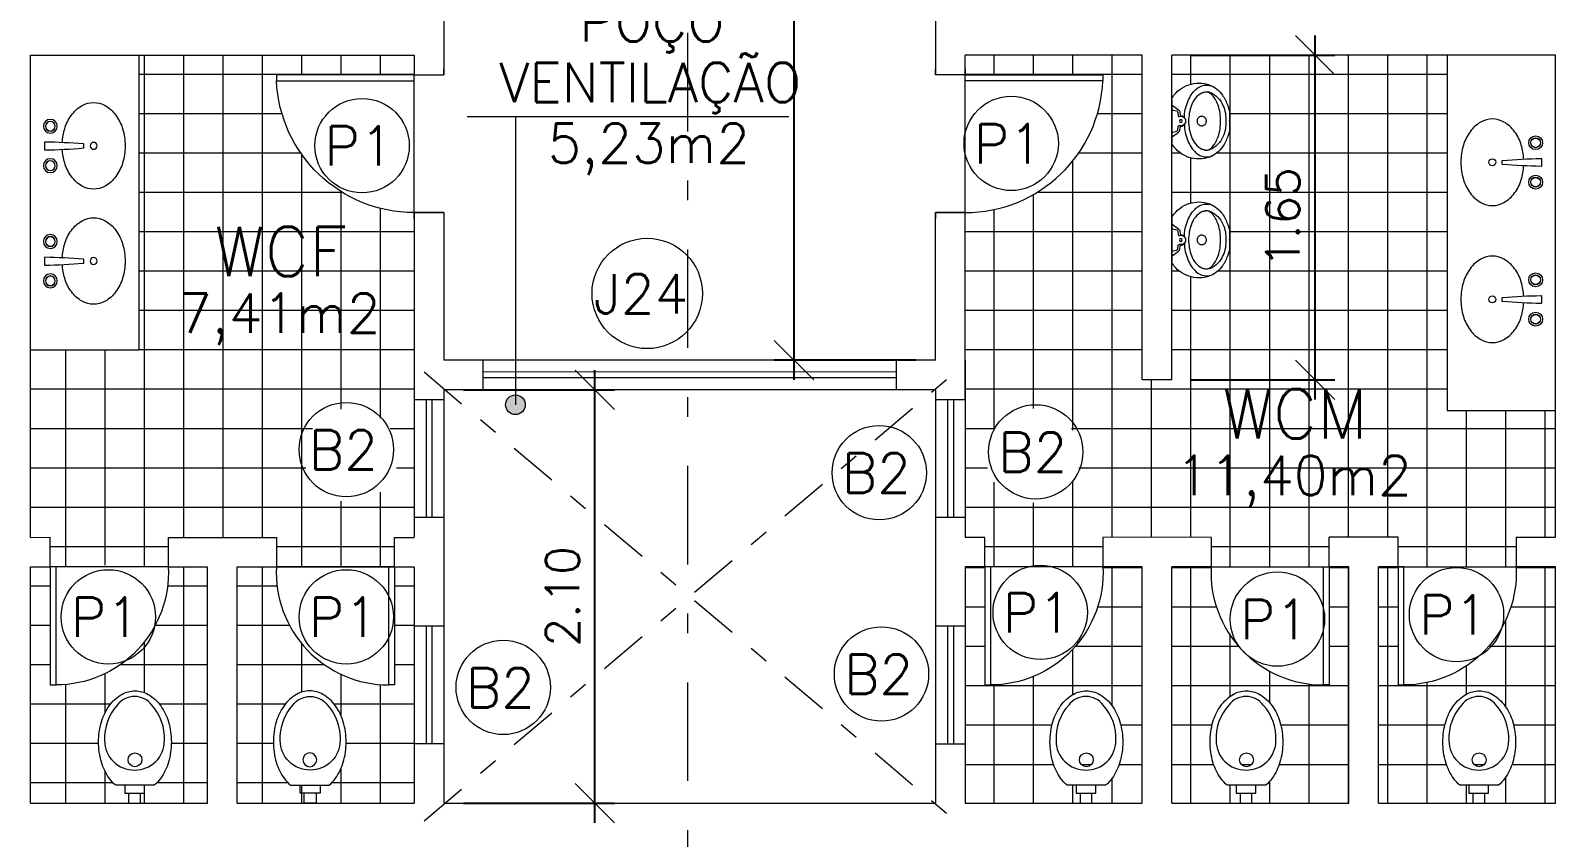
# Model space of a CAD drawing. Header units: millimetres. Extents: x 521 to 1055, y 261 to 520.
# Drawn here: x 604.96 to 612.71, y 287.04 to 291.14 of the extents above; entities that cross this region are included whole.
import ezdxf
from ezdxf.enums import TextEntityAlignment as Align

# ---------------------------------------------------------------- set-up
doc = ezdxf.new("R2010")
doc.units = ezdxf.units.MM
for name, pattern in [('CONTINU', [0]), ('DASHDOT', [1, 0.5, -0.25, 0, -0.25]), ('DASHDOTX2', [2, 1, -0.5, 0, -0.5])]:
    doc.linetypes.add(name, pattern=pattern)
doc.layers.add('0.1', color=8, linetype='Continuous', lineweight=13)
doc.styles.add('ROMANS', font='romans')
doc.styles.get("Standard").update_dxf_attribs({"font": 'romans.shx'})
doc.dimstyles.new('Fares Eng - 50', dxfattribs={"dimscale": 2, "dimtxt": 0.085, "dimasz": 0.1, "dimexe": 0.05, "dimexo": 0.05, "dimgap": 0.04, "dimtad": 1, "dimzin": 4, "dimdsep": 46, "dimtxsty": 'ROMANS', "dimblk1": 'OBLIQUE', "dimblk2": 'OBLIQUE', "dimsah": 1, "dimcen": 0.05, "dimdle": 0.05, "dimclrd": 8, "dimclre": 8, "dimclrt": 8, "dimaunit": 1, "dimadec": 0, "dimazin": 0, "dimtfac": 1, "dimtix": 1, "dimtmove": 2, "dimatfit": 0, "dimldrblk": 'OPEN90', "dimfxl": 1, "dimtolj": 1, "dimtzin": 0, "dimarcsym": 0})
pattern_1 = [(0, (-267.8595714196266, -87.28200950754331), (0, 0.2), []), (90, (-267.8595714196266, -87.28200950754331), (-0.2, 1.224606353822377e-17), [])]
pattern_2 = [(0, (-65.9412285874896, 711.2109671713519), (0, -0.2), []), (270, (-65.9412285874896, 711.2109671713519), (-0.2, -1.224606353822377e-17), [])]

# ---------------------------------------------------------------- blocks, each defined once
blk = doc.blocks.new('Cuba')
blk.add_lwpolyline([(0.0007964035890972809, 0.05000000000001137), (-0.007366352336667308, 0.0499999999999925, -0.3896877516864198), (-0.009359223717736526, 0.05183128823838757, -0.01723366479288366), (-0.01917277886242666, 0.247968944425077, -0.4187690770508936), (-0.01717301998914593, 0.25), (0.0007964035890972809, 0.25), (0.01876582716733935, 0.25, -0.4187690770508931), (0.02076558604062009, 0.247968944425077, -0.01723366479288366), (0.01095203089593292, 0.05183128823840271, -0.3896877516864196), (0.008959159514862449, 0.0499999999999925)], format="xyb", close=True)
blk.add_lwpolyline([(-0.01642655458466891, 0.1595521582631534, 0.05959206038068896), (-0.08696014067280601, 0.1471861917011097, 0.08424761497446774), (-0.1555634918610417, 0.1131370849898587, 0.1064685849763624), (-0.2045356555467384, 0.05839934548953352, 0.1301586401875859), (-0.2200000000000006, 0, 0.1301586401875893), (-0.2045356555467384, -0.05839934548953352, 0.1064685849763587), (-0.1555634918610417, -0.1131370849898303, 0.08424761497446792), (-0.08696014067280829, -0.1471861917010813, 0.07328068524213961), (0, -0.1599999999999966, 0.0732806852421363), (0.08696014067280601, -0.1471861917010813, 0.0842476149744677), (0.15556349186104, -0.1131370849898303, 0.1064685849763671), (0.2045356555467367, -0.05839934548950509, 0.1301586401875963), (0.2199999999999989, 0, 0.1301586401875876), (0.2045356555467367, 0.05839934548953352, 0.1064685849763547), (0.15556349186104, 0.1131370849898587, 0.08424761497446004), (0.08696014067280829, 0.1471861917011097, 0.05826802056709933), (0.01801512440569979, 0.1594612693903912, 0.07328068524213464)], format="xyb")
for centre, radius in [((-0.09920359641090386, 0.2199999999999989), 0.035), ((0.1007964035890973, 0.2199999999999989), 0.035), ((0, 0), 0.0175)]:
    blk.add_circle(centre, radius)
at = {"color": 8}
for centre, radius in [((-0.09920359641090386, 0.2199999999999989), 0.025), ((-0.09920359641090386, 0.2199999999999989), 0.024), ((0.1007964035890973, 0.2199999999999989), 0.025), ((0.1007964035890973, 0.2199999999999989), 0.024)]:
    blk.add_circle(centre, radius, dxfattribs=at)
blk = doc.blocks.new('P60')
at = {"color": 252}
blk.add_lwpolyline([(-0.6000000000000227, 0.05960000000008298), (0, 0.05960000000008298), (0, 0.03000000000000114), (-0.6000000000000227, 0.03000000000000114)], close=True, dxfattribs=at)
at = {"color": 8}
blk.add_arc((-0.02886986666674457, 0.05960000000008306), 0.5711301333332781, 87.10253993610587, 180, dxfattribs=at)
blk = doc.blocks.new('Vaso')
for points in [[(0.02999999999997272, -0.04999999999995453), (0.02999999999997272, 0), (-0.02999999999997272, 0), (-0.02999999999997272, -0.04999999999995453)], [(0.04999999999995453, -0.09000000000014552), (0.04999999999995453, -0.04999999999995453), (-0.04999999999995453, -0.04999999999995453), (-0.04999999999995453, -0.09000000000014552)]]:
    blk.add_lwpolyline(points)
for points in [[(0.1828955200001019, -0.3100000000001728, -0.071776), (0.1680402599999979, -0.4129498500001318, -0.083144), (0.128710270000056, -0.4938477600001079, -0.106699), (0.06516211000007388, -0.5518467399999736, -0.132564), (-0.002104480000070907, -0.5700000000001637, -0.132564), (-0.06937106999998832, -0.5518467399999736, -0.106699), (-0.1329192299999704, -0.4938477600001079, -0.083144), (-0.1722492199999124, -0.4129498500001318, -0.071776), (-0.1871044800000163, -0.3100000000001728, -0.071776), (-0.1722492199999124, -0.2070501499999864, -0.083144), (-0.1329192299999704, -0.1261522400000104, -0.060171), (-0.09999999999990905, -0.09000000000014552), (0.09579103999999461, -0.09000000000014552, -0.060171), (0.128710270000056, -0.1261522400000104, -0.083144), (0.1680402599999979, -0.2070501499999864, -0.071776)], [(-0.08763701527800549, -0.4972033683313839, 0.2473999053505774), (0, -0.5413053001348089, 0.2473999053505774), (0.08763701527800549, -0.4972033683313839, 0.1978584598758542), (0.1521044799999345, -0.3175259839795217, 0.4183289460701766), (0, -0.1675407474929216, 0.4183289460701766), (-0.1521044799999345, -0.3175259839795217, 0.1978584598758542)]]:
    blk.add_lwpolyline(points, format="xyb", close=True)
blk.add_circle((-0.002104480000070907, -0.2200259839794398), 0.03525)
blk = doc.blocks.new('P70')
for points in [[(0, 0.760000000000025), (0, 0.7300000000000239), (0.1499999999999986, 0.7300000000000239), (0.1499999999999986, 0.760000000000025)], [(0, 0), (0, 0.03000000000000114), (0.1499999999999986, 0.03000000000000114), (0.1499999999999986, 0)]]:
    blk.add_lwpolyline(points)
blk.add_lwpolyline([(-0.7000000000000227, 0.06000000000008299), (0, 0.06000000000008299), (0, 0.03000000000000114), (-0.7000000000000227, 0.03000000000000114)], close=True)
at = {"color": 8}
blk.add_arc((3.861494457524373e-15, 0.02932835820894858), 0.7006716417910752, 90, 177.4910967546297, dxfattribs=at)
blk = doc.blocks.new('ÁREA')
for p in [(4.97462945148186e-05, 0.003761569252461072), (0, 0)]:
    blk.add_attdef('COMPARTIMENTO', text='', height=0.0025).set_placement(p, align=Align.CENTER)
at = {"color": 1}
for p in [(-4.97462945148186e-05, -0.003761569252461072), (-9.94925890296372e-05, -0.007523138504922144)]:
    blk.add_attdef('ÁREA', text='', height=0.002, dxfattribs=at).set_placement(p, align=Align.CENTER)
blk = doc.blocks.new('_OBLIQUE')
at = {"color": 0, "linetype": 'ByBlock'}
blk.add_line((-0.5, -0.5), (0.5, 0.5), dxfattribs=at)
blk = doc.blocks.new('*D1598')
at = {"layer": '0.1', "color": 8, "linetype": 'CONTINU', "lineweight": -2, "transparency": 16777216}
for p, q in [((607.8299794963482, 287.1144788319041), (607.8299794963482, 289.4144788319043)), ((607.1614431933149, 289.3144788319043), (607.9299794963482, 289.3144788319043)), ((607.161443193315, 287.2144788319041), (607.9299794963482, 287.2144788319041))]:
    blk.add_line(p, q, dxfattribs=at)
at = {"layer": 'DEFPOINTS', "color": 0, "linetype": 'CONTINU', "lineweight": -2, "transparency": 16777216}
for p in [(607.0614431933149, 289.3144788319043), (607.8299794963482, 289.3144788319043), (607.061443193315, 287.2144788319041)]:
    blk.add_point(p, dxfattribs=at)
at = {"layer": '0.1', "color": 8, "linetype": 'CONTINU', "lineweight": -2, "transparency": 16777216, "xscale": 0.2, "yscale": 0.2, "zscale": 0.2}
for p, rotation in [((607.8299794963482, 289.3144788319043), 90), ((607.8299794963482, 287.2144788319041), 270)]:
    blk.add_blockref('_OBLIQUE', p, dxfattribs=dict(at, rotation=rotation))
at = {"layer": '0.1', "color": 8, "linetype": 'CONTINU', "transparency": 16777216, "insert": (607.6649794963481, 288.2644788319042), "char_height": 0.17, "attachment_point": 5, "rotation": 90, "style": 'ROMANS'}
blk.add_mtext('\\A1;2.10', dxfattribs=at)
blk = doc.blocks.new('_Open90')
at = {"color": 0, "linetype": 'ByBlock', "lineweight": -2}
for p, q in [((-0.5, 0.5), (0, 0)), ((0, 0), (-1, 0)), ((0, 0), (-0.5, -0.5))]:
    blk.add_line(p, q, dxfattribs=at)
blk = doc.blocks.new('*D1342')
at = {"layer": '0.1', "color": 8, "linetype": 'CONTINU', "lineweight": -2, "transparency": 16777216}
for p, q in [((608.8414737362916, 312.6144788319041), (608.8414737362916, 289.3644788319042)), ((609.4614431933152, 312.5144788319041), (608.7414737362916, 312.5144788319041)), ((609.4614431933148, 289.4644788319042), (608.7414737362916, 289.4644788319042))]:
    blk.add_line(p, q, dxfattribs=at)
at = {"layer": 'DEFPOINTS', "color": 0, "linetype": 'CONTINU', "lineweight": -2, "transparency": 16777216}
for p in [(609.5614431933152, 312.5144788319041), (608.8414737362916, 289.4644788319042), (609.5614431933149, 289.4644788319042)]:
    blk.add_point(p, dxfattribs=at)
at = {"layer": '0.1', "color": 8, "linetype": 'CONTINU', "lineweight": -2, "transparency": 16777216, "xscale": 0.2, "yscale": 0.2, "zscale": 0.2}
for p, rotation in [((608.8414737362916, 312.5144788319041), 90), ((608.8414737362916, 289.4644788319042), 270)]:
    blk.add_blockref('_OBLIQUE', p, dxfattribs=dict(at, rotation=rotation))
at = {"layer": '0.1', "color": 8, "linetype": 'CONTINU', "transparency": 16777216, "insert": (608.6764737362915, 300.9894788319042), "char_height": 0.17, "attachment_point": 5, "rotation": 90, "style": 'ROMANS'}
blk.add_mtext('\\A1;23.05', dxfattribs=at)
blk = doc.blocks.new('MIC')
for p, q in [((-7.181022390642248e-30, -3.552713678800501e-15), (2.253725092833587e-16, 0.1114999999999959)), ((0.294006887496943, 0.001700320565272878), (0.294006887496943, -4.146983364735735e-15)), ((-2.253725092833731e-16, -0.111500000000003), (-7.181022390642248e-30, -3.552713678800501e-15)), ((0.294006887496943, -4.146983364735735e-15), (0.294006887496943, -0.001700320565281172))]:
    blk.add_line(p, q)
for points in [[(0.06389889671298657, 0.01598841757203382, -0.1006025227802019), (0.08200000000000095, 0.09999999999999948, -0.1146110086684233), (0.1229999999999997, 0.1609999999999993, -0.3098364236183091), (0.2095199143072243, 0.1751021543491027, -0.3098364236183091)], [(0.002000000000000831, 0.0804999999999989), (0.03400000000000081, 0.05699999999999676, -0.1805002929806469), (0.04100000000000046, 0.04549999999999868), (0.04299999999999932, 0.03199999999999816, 0.350290051334585), (0.04850000000000071, 0.02599999999999793, -0.2520343750682387), (0.06300000000000065, 0.01949999999999883)], [(0.1613928576543483, -0.1455672248154997), (0.1649101941308434, -0.1467308523902687, 0.1890387966786642), (0.1966600698150721, -0.1450091000326438, 0.1890137212314096), (0.2599702370741317, -0.07963134921959511, 0.1168018518744347), (0.2749686266706473, -2.332144905471686e-15, 0.1168018518744347), (0.2599702370741321, 0.0796313492195905, 0.1890137212314096), (0.1966600698150728, 0.1450091000326395, 0.1890387966786642), (0.164910194130844, 0.1467308523902645), (0.1613928576543489, 0.1455672248154954)], [(1.072361025267808e-16, 0.05305361097392058, -0.4731156655992713), (0.005000000000000895, 0.05599999999999915), (0.02500000000000046, 0.05149999999999894, -0.3625423988178856), (0.03149999999999951, 0.04299999999999742), (0.03250000000000069, 0.02849999999999924, 0.5647686887747856), (0.03857059185199323, 0.02282112824928532)], [(-1.072361025267879e-16, -0.05305361097392414, 0.4731156655992713), (0.005000000000000668, -0.05600000000000272), (0.02500000000000025, -0.05150000000000259, 0.3625423988178856), (0.03149999999999933, -0.0430000000000011), (0.03250000000000058, -0.02850000000000292, -0.5647686887747856), (0.03857059185199314, -0.02282112824928902)], [(0.002000000000000505, -0.08050000000000246), (0.03400000000000058, -0.05700000000000045, 0.1805002929806469), (0.04100000000000028, -0.0455000000000024), (0.0429999999999992, -0.03200000000000189, -0.350290051334585), (0.0485000000000006, -0.02600000000000167, 0.2520343750682387), (0.06300000000000057, -0.01950000000000264)], [(0.06389889671298651, -0.01598841757203763, 0.1006025227802019), (0.08200000000000053, -0.1000000000000034, 0.1146110086684233), (0.122999999999999, -0.1610000000000034, 0.3098364236183091), (0.2095199143072236, -0.1751021543491071, 0.3098364236183091)]]:
    blk.add_lwpolyline(points, format="xyb")
blk.add_lwpolyline([(0.2469999999999999, -2.275612532610937e-15), (0.2471178908324276, -0.007832022022059848, -0.1020165053088811), (0.2314231464083887, -0.09020397524524396, -0.1006339586119125), (0.1998321805410083, -0.1371621200431705, -0.3104304348799956), (0.1587115284339952, -0.14447530021719, -0.02983714588725854), (0.1530000000000002, -0.1425000000000004, -0.1938874956134008), (0.1005000000000001, -0.08000000000000028, -0.09663518521957772), (0.08549999999999969, -1.949176117819334e-15, -0.09663518521957772), (0.1005000000000004, 0.07999999999999631, -0.1938874956134008), (0.1530000000000007, 0.1424999999999962, -0.02983714588725854), (0.1587115284339958, 0.1444753002171858, -0.3104304348799956), (0.1998321805410089, 0.1371621200431661, -0.1006339586119125), (0.2314231464083891, 0.09020397524523946, -0.1020165053088811), (0.2471178908324277, 0.007832022022055296)], format="xyb", close=True)
blk.add_circle((0.04599999999999937, -1.869335632467826e-15), 0.0075)
at = {"linetype": 'DASHDOT'}
blk.add_circle((0.1519999999999992, -2.083591112145287e-15), 0.024, dxfattribs=at)
for centre, radius, start, end in [((0.1377702899573948, 0.0315578556840454), 0.1611987715412378, 69.96350135858401, 146.725367118701), ((0.1386857544530518, 0.0475243997117098), 0.1459577868522475, 35.25885026493741, 68.15339377250778), ((0.01420555517480282, 0.1112656864088919), 0.01420748748665075, 142.0649101323887, 179.0550202112607), ((0.0354886119335873, -0.01077122697287798), 0.2641474675909128, 26.26255795670085, 32.66128229190893), ((-0.02926556299823355, -0.04272209828493694), 0.336355232746058, 21.06742201065763, 26.2625579567061), ((0.159761937990389, 0.03009408813070781), 0.1337877300855334, 1.845086542449727, 21.06742201065554), ((0.04599999999999937, -1.869335632467826e-15), 0.024, 251.967363912805, 108.0326360871948), ((-0.7216496446169334, 0.001700320565274931), 1.015656532113876, 359.9999999999999, 1.845086542450083), ((0.1597619379903889, -0.03009408813071201), 0.1337877300855336, 338.9325779893443, 358.15491345755), ((-0.7216496446169334, -0.001700320565275566), 1.015656532113876, 358.1549134575496, 359.9999999999998), ((0.01420555517480237, -0.1112656864088955), 0.014207487486651, 180.9449797887391, 217.935089867611), ((0.1377702899573947, -0.03155785568404951), 0.1611987715412371, 213.2746328812987, 290.0364986414158), ((0.1386857544530517, -0.0475243997117139), 0.1459577868522475, 291.846606227492, 324.7411497350624), ((0.03548861193358734, 0.01077122697287429), 0.2641474675909128, 327.3387177080908, 333.7374420432989), ((-0.02926556299823338, 0.04272209828493351), 0.3363552327460579, 333.7374420432938, 338.9325779893422)]:
    blk.add_arc(centre, radius, start, end)
blk = doc.blocks.new('*D1625')
at = {"layer": '0.1', "color": 8, "linetype": 'CONTINU', "lineweight": -2, "transparency": 16777216}
for p, q in [((611.4907248522017, 289.2644788319042), (611.4907248522017, 291.1144788319043)), ((610.8614431933149, 291.0144788319043), (611.5907248522017, 291.0144788319043)), ((610.8614431933149, 289.3644788319042), (611.5907248522017, 289.3644788319042))]:
    blk.add_line(p, q, dxfattribs=at)
at = {"layer": 'DEFPOINTS', "color": 0, "linetype": 'CONTINU', "lineweight": -2, "transparency": 16777216}
for p in [(610.7614431933149, 291.0144788319043), (611.4907248522017, 291.0144788319043), (610.7614431933149, 289.3644788319042)]:
    blk.add_point(p, dxfattribs=at)
at = {"layer": '0.1', "color": 8, "linetype": 'CONTINU', "lineweight": -2, "transparency": 16777216, "xscale": 0.2, "yscale": 0.2, "zscale": 0.2}
for p, rotation in [((611.4907248522017, 291.0144788319043), 90), ((611.4907248522017, 289.3644788319042), 270)]:
    blk.add_blockref('_OBLIQUE', p, dxfattribs=dict(at, rotation=rotation))
at = {"layer": '0.1', "color": 8, "linetype": 'CONTINU', "transparency": 16777216, "insert": (611.3257248522016, 290.1894788319043), "char_height": 0.17, "attachment_point": 5, "rotation": 90, "style": 'ROMANS'}
blk.add_mtext('\\A1;1.65', dxfattribs=at)

msp = doc.modelspace()

# ---------------------------------------------------------------- hatches: boundary and pattern name
at = {"layer": '0.1', "linetype": 'CONTINU'}
h = msp.add_hatch(dxfattribs=at)
h.set_pattern_fill('_USER', color=8, scale=0.2, style=0, double=1, pattern_type=0)
h.set_pattern_definition(pattern_1)
h.paths.add_polyline_path([(606.0114431933147, 289.3644788319044), (605.8614431933147, 289.3644788319041), (605.8614431933148, 291.0144788319043), (605.5114431933144, 291.0144788319043), (605.5114431933148, 289.5165033086349), (604.9614431933145, 289.5165033086349), (604.9614431933147, 288.5644788319044), (605.0614431933147, 288.5644788319043), (605.0614431933147, 288.4144788319043), (605.2827293082216, 288.4144788319043, -0.1342761816322359), (605.409163523688, 288.4144788319042), (605.6614431933151, 288.4144788319042), (605.661443193315, 288.5644788319042), (606.2114431933147, 288.5644788319043), (606.2114431933146, 288.4144788319043), (606.5178724284756, 288.4144788319043, -0.05348389217240258), (606.5689945323204, 288.4144788319043), (606.8114431933146, 288.4144788319042), (606.8114431933147, 288.5644788319042), (606.9114431933149, 288.5644788319042), (606.9114431933149, 288.6644788319044), (606.9114431933134, 289.2644788319043), (606.9114431933148, 290.2144788319043, -0.4014455578216536), (606.2114431933148, 290.8844788319042), (606.2114431933148, 290.9144788319043), (606.9114431933148, 290.9144788319043), (606.9114431933149, 290.9444788319043), (606.9114431933149, 291.0144788319042), (606.0114431933148, 291.0144788319042)])
h.paths.add_polyline_path([(606.8309314595859, 288.9822155476299, -1), (606.3516437908455, 288.9822155476299, -1)], flags=16)
h.paths.add_polyline_path([(605.8614431933148, 289.3644788319042), (606.0114431933148, 289.3644788319044), (606.0114431933149, 291.0144788319042), (605.8614431933148, 291.0144788319042)], flags=16)
h.paths.add_polyline_path([(605.8127575696952, 289.8289644470548), (606.6520432839809, 289.8289644470548), (606.6520432839809, 290.2039644470548), (605.8127575696952, 290.2039644470548)], flags=8)
h.paths.add_polyline_path([(605.6233866351881, 289.5058905393126), (606.8281485399501, 289.5058905393126), (606.8281485399501, 289.8630333964554), (605.6233866351881, 289.8630333964554)], flags=24)
h.paths.add_polyline_path([(605.8127575696952, 289.8289644470548), (606.6520432839809, 289.8289644470548), (606.6520432839809, 290.2039644470548), (605.8127575696952, 290.2039644470548)], flags=24)
h.paths.add_polyline_path([(605.6233866351881, 289.5058905393126), (606.8281485399501, 289.5058905393126), (606.8281485399501, 289.8630333964554), (605.6233866351881, 289.8630333964554)], flags=8)
h.paths.add_polyline_path([(606.3697270367916, 288.8307032077616), (606.7649651320296, 288.8307032077616), (606.7649651320296, 289.1307032077616), (606.3697270367916, 289.1307032077616)], flags=24)
h = msp.add_hatch(dxfattribs=at)
h.set_pattern_fill('_USER', color=8, scale=0.2, style=0, double=1, pattern_type=0)
h.set_pattern_definition([(0, (-65.9412285874896, -87.28200950754331), (0, 0.2), []), (90, (-65.9412285874896, -87.28200950754331), (-0.2, 1.224606353822377e-17), [])])
h.paths.add_polyline_path([(612.1614431933153, 291.0144788319042), (610.7614431933149, 291.0144788319043), (610.7614431933149, 290.7909774823061, -0.1628160446244721), (610.764443193316, 290.7994774823063, -0.3480502846370825), (610.9544431933143, 290.8624774823052, -0.1445233165197684), (611.0193111283338, 290.8112591272738, -0.02792695870552506), (611.0338128565759, 290.7855876146528, -0.02267194023055926), (611.0460502320683, 290.757663747938, -0.0840704910421127), (611.0549234969362, 290.7138791700496, -0.008050882724628592), (611.0554500808119, 290.6811778028703), (611.0554500808119, 290.6777771617394, -0.0080508827246005), (611.0549234969362, 290.6450757945602, -0.08407049104117602), (611.0460502320685, 290.6012912166723, -0.02267194022961322), (611.0338128565763, 290.5733673499587, -0.02792695871136476), (611.0193111283313, 290.5476958373322, -0.1445233165107818), (610.954443193315, 290.4964774823048, -0.348050284641138), (610.7644431933151, 290.5594774823046, -0.162816044595225), (610.7614431933149, 290.5679774823035), (610.7614431933149, 290.1870291540251, -0.1628160446244721), (610.764443193316, 290.1955291540254, -0.3480502846370825), (610.9544431933143, 290.2585291540242, -0.1445233165197684), (611.0193111283338, 290.2073107989929, -0.02792695870552506), (611.0338128565759, 290.1816392863719, -0.02267194023055926), (611.0460502320683, 290.153715419657, -0.0840704910421127), (611.0549234969362, 290.1099308417686, -0.008050882724628592), (611.0554500808119, 290.0772294745893), (611.0554500808119, 290.0738288334585, -0.0080508827246005), (611.0549234969362, 290.0411274662793, -0.08407049104117602), (611.0460502320685, 289.9973428883914, -0.02267194022961322), (611.0338128565763, 289.9694190216778, -0.02792695871136476), (611.0193111283313, 289.9437475090513, -0.1445233165107818), (610.954443193315, 289.8925291540239, -0.348050284641138), (610.7644431933151, 289.9555291540237, -0.162816044595225), (610.7614431933149, 289.9640291540226), (610.7614431933149, 289.3644788319043), (610.611443193315, 289.3644788319044), (610.6114431933148, 291.0144788319042), (609.7114431933147, 291.0144788319042), (609.7114431933147, 290.9144788319043), (610.4114431933151, 290.9144788319042), (610.4114431933151, 290.8844788319042, -0.4014455578217007), (609.7114431933151, 290.2144788319043), (609.7114431933151, 290.1844788319042), (609.711443193315, 289.2644788319043), (609.7114431933138, 288.664478831904), (609.7114431933139, 288.5644788319042), (609.8114431933152, 288.5644788319042), (609.8114431933151, 288.4144788319043), (609.8410431933152, 288.4144788319043), (610.4114431933151, 288.4144788319042), (610.4114431933152, 288.5644788319042), (610.4414431933151, 288.5644788319042), (610.9614431933146, 288.5644788319043), (610.9614431933145, 288.4144788319041), (611.5614431933146, 288.4144788319043), (611.5614431933147, 288.5644788319042), (611.5914431933146, 288.5644788319042), (611.9114431933149, 288.5644788319044), (611.911443193315, 288.4144788319059), (611.9410431933151, 288.4144788319059), (612.511443193315, 288.4144788319059), (612.511443193315, 288.5644788319058), (612.541443193315, 288.5644788319058), (612.7114431933148, 288.5644788319043), (612.7114431933148, 289.2090844759778), (612.1614431933148, 289.2090844759778)])
h.paths.add_polyline_path([(610.296217982533, 288.9797598452333, -1), (609.8169303137926, 288.9797598452333, -1)], flags=16)
h.paths.add_polyline_path([(610.9504063358771, 289.004728004071), (611.8254063358771, 289.004728004071), (611.8254063358771, 289.379728004071), (610.9504063358771, 289.379728004071)], flags=8)
h.paths.add_polyline_path([(610.6979401632747, 288.6816540963288), (612.0646068299415, 288.6816540963288), (612.0646068299415, 289.0387969534716), (610.6979401632747, 289.0387969534716)], flags=24)
h.paths.add_polyline_path([(610.9504063358771, 289.004728004071), (611.8254063358771, 289.004728004071), (611.8254063358771, 289.379728004071), (610.9504063358771, 289.379728004071)], flags=24)
h.paths.add_polyline_path([(610.6979401632747, 288.6816540963288), (612.0646068299415, 288.6816540963288), (612.0646068299415, 289.0387969534716), (610.6979401632747, 289.0387969534716)], flags=8)
h.paths.add_polyline_path([(611.1407248522015, 289.8490026414282), (611.1407248522015, 290.5299550223805), (611.4407248522015, 290.5299550223805), (611.4407248522015, 289.8490026414282)], flags=24)
h.paths.add_polyline_path([(609.8350135597386, 288.830850428419), (610.2302516549767, 288.830850428419), (610.2302516549767, 289.130850428419), (609.8350135597386, 289.130850428419)], flags=24)
msp.add_hatch(color=8, dxfattribs=at).paths.add_polyline_path([(607.4756346493433, 289.2380630043767, 1), (607.3759569421812, 289.2380630043767, 1)])
h = msp.add_hatch(dxfattribs=at)
h.set_pattern_fill('_USER', color=8, scale=0.2, style=0, double=1, pattern_type=0)
h.set_pattern_definition(pattern_1)
h.paths.add_polyline_path([(605.8614431933147, 288.4144788319043), (605.6614431933152, 288.4144788319043, -0.4291040067103731), (605.0910431933153, 287.8144788319042), (605.0614431933153, 287.8144788319042), (605.0614431933152, 288.4144788319043), (605.0314431933152, 288.4144788319043), (604.9614431933147, 288.4144788319042), (604.9614431933148, 287.2144788319042), (605.4601951121559, 287.2144788319042), (605.4601951121559, 287.2644788319042), (605.4401951121558, 287.2644788319042), (605.440195112156, 287.3044788319044), (605.3944040721557, 287.3044788319044, -0.06017304747549186), (605.3614838775881, 287.3406324275232), (605.3614838481641, 287.3406324688764), (605.3614838847095, 287.3406324175145, 1.557330815323099e-06), (605.3614848682539, 287.3406310352257, 0.06017094460198466), (605.3944040721558, 287.3044788319044), (605.5901951121558, 287.3044788319044, 0.06017100981517427), (605.6231143467797, 287.3406310784029, 0.08314397838671177), (605.6624443278, 287.4215289671256), (605.6624443426164, 287.4215290173968, -0.0831424269536673), (605.6231153502565, 287.3406324887058), (605.6231153328454, 287.3406324642356, 0.08314236696016576), (605.6624443157768, 287.4215289263316, 0.07177604392442175), (605.6772995921558, 287.5244788376227, 0.07177601797375067), (605.6624443231755, 287.627428712374, 0.08314403573947214), (605.6231143013227, 287.7083266492909, 0.1066991575286601), (605.5595660115105, 287.7663256712431), (605.5595660842029, 287.7663256289262, -0.1066990532164568), (605.6231143013234, 287.7083266492907, -0.08314704680946702), (605.662445244106, 287.6274255876445, -0.07177377002933234), (605.6772995921558, 287.5244788376781, -0.0717737761307092), (605.6624452448708, 287.4215320787591, -0.08314542250176067), (605.6231153216926, 287.3406324485612, -0.06017307925051337), (605.5901951121557, 287.3044788319044), (605.5401951121557, 287.3044788319044), (605.5401951121556, 287.2644788319042), (605.5201951121556, 287.2644788319041), (605.5201951121559, 287.2144788319042), (605.8614431933149, 287.2144788319042)])
edge = h.paths.add_edge_path(flags=17)
edge.add_arc((605.6714602302724, 287.524478581504), 0.3641606381167727, 163.5782748653673, 179.999960602859, ccw=False)
edge.add_arc((605.5833846889869, 287.5504364964156), 0.2723395385858779, 144.5667168692639, 163.5781902089613, ccw=False)
edge.add_arc((605.5276057303952, 287.5901253472447), 0.2038815434230515, 120.2052823623753, 144.56672184459, ccw=False)
edge.add_arc((605.4922995778271, 287.6507746638613), 0.1337041680431426, 89.99999385975178, 120.2053114872979, ccw=False)
edge.add_arc((605.4922996064845, 287.6507746638617), 0.1337041680427554, 59.79468851265841, 90.00000614019962, ccw=False)
edge.add_arc((605.4569934539163, 287.5901253472447), 0.2038815434230601, 35.433278155409994, 59.79471763762467, ccw=False)
edge.add_arc((605.4012144953246, 287.5504364964156), 0.2723395385858707, 16.42180979103881, 35.43328313073607, ccw=False)
edge.add_arc((605.3131389540391, 287.524478581504), 0.3641606381167788, 3.939714088119217e-05, 16.42172513463271, ccw=False)
edge.add_arc((605.3131389540383, 287.5244790823048), 0.3641606381175685, 343.57827486538554, 359.9999606028769, ccw=False)
edge.add_arc((605.4012144953246, 287.4985211673931), 0.2723395385858779, 324.5667168692639, 343.5781902089613, ccw=False)
edge.add_arc((605.456992310731, 287.4588334095786), 0.2038831085606229, 310.79308703992695, 324.56665782429025, ccw=False)
edge.add_line((605.5901951121557, 287.3044788319044), (605.3944040721558, 287.3044788319044))
edge.add_arc((605.5276068735805, 287.4588334095786), 0.2038831085606259, 215.4333421757097, 229.206912960073, ccw=False)
edge.add_arc((605.5833846889869, 287.4985211673931), 0.2723395385858707, 196.4218097910387, 215.4332831307361, ccw=False)
edge.add_arc((605.6714602302732, 287.5244790823048), 0.3641606381175744, 180.0000393971231, 196.4217251346145, ccw=False)
edge = h.paths.add_edge_path(flags=16)
edge.add_arc((605.4922995921559, 287.4345048158837), 0.03525, 0, 360)
h = msp.add_hatch(dxfattribs=at)
h.set_pattern_fill('_USER', color=8, scale=0.2, style=0, double=1, pattern_type=0)
h.set_pattern_definition(pattern_1)
h.paths.add_polyline_path([(606.9114431933141, 288.1144788319044), (606.9114431933148, 288.4144788319043), (606.8114431933144, 288.4144788319043), (606.8114431933143, 287.8144788319042), (606.7818431933142, 287.8144788319042, -0.4291040067103419), (606.2114431933143, 288.4144788319043), (606.0114431933147, 288.4144788319043), (606.0114431933149, 287.2144788319042), (606.3526912744736, 287.2144788319042), (606.3526912744737, 287.2644788319042), (606.4126912744738, 287.2644788319043), (606.4126912744737, 287.2144788319042), (606.9114431933145, 287.2144788319042), (606.9114431933148, 287.5144788319043)])
h.paths.add_polyline_path([(606.5507324457777, 287.6274255898374, 3.053353364437232e-06), (606.5507315054588, 287.6274287803508, -2.268745521185658e-06), (606.5507324397156, 287.6274256104068, 3.014827957076245e-06), (606.5507315112609, 287.6274287606642, -2.298257182004493e-06), (606.55073245767, 287.6274255494857)], flags=0)
h.paths.add_polyline_path([(606.4158367944736, 287.4345048158837, -1), (606.3453367944736, 287.4345048158837, -1)], flags=0)
edge = h.paths.add_edge_path(flags=16)
edge.add_arc((606.2014261563571, 287.524478581504), 0.3641606381167727, 3.939714095343596e-05, 16.42172513463274)
edge.add_arc((606.2895016976425, 287.5504364964156), 0.2723395385858779, 16.4218097910387, 35.43328313073609)
edge.add_arc((606.3452806562343, 287.5901253472447), 0.2038815434230515, 35.43327815540997, 59.79471763762466)
edge.add_arc((606.3805868088024, 287.6507746638613), 0.1337041680431426, 59.79468851270207, 90.00000614024825)
edge.add_arc((606.380586780145, 287.6507746638617), 0.1337041680427554, 89.99999385980047, 120.2053114873416)
edge.add_arc((606.4158929327132, 287.5901253472447), 0.2038815434230601, 120.2052823623753, 144.56672184459)
edge.add_arc((606.4716718913049, 287.5504364964156), 0.2723395385858707, 144.5667168692639, 163.5781902089613)
edge.add_arc((606.5597474325904, 287.524478581504), 0.3641606381167788, 163.5782748653673, 179.999960602859)
edge.add_arc((606.5597474325912, 287.5244790823048), 0.3641606381175685, 180.0000393971231, 196.4217251346145)
edge.add_arc((606.4716718913049, 287.4985211673931), 0.2723395385858779, 196.4218097910387, 215.4332831307361)
edge.add_arc((606.4158940758984, 287.4588334095786), 0.2038831085606229, 215.4333421757097, 229.206912960073)
edge.add_line((606.2826912744738, 287.3044788319044), (606.4784823144737, 287.3044788319044))
edge.add_arc((606.345279513049, 287.4588334095786), 0.2038831085606259, 310.7930870399269, 324.5666578242902)
edge.add_arc((606.2895016976425, 287.4985211673931), 0.2723395385858707, 324.5667168692639, 343.5781902089612)
edge.add_arc((606.2014261563563, 287.5244790823048), 0.3641606381175744, 343.5782748653855, 359.9999606028769)
h = msp.add_hatch(dxfattribs=at)
h.set_pattern_fill('_USER', color=8, scale=0.2, style=0, double=1, pattern_type=0)
h.set_pattern_definition(pattern_2)
h.paths.add_polyline_path([(610.6114431933149, 287.2144788319043), (610.355273465055, 287.2144788319043), (610.3552734650549, 287.2644788319042), (610.295273465055, 287.2644788319042), (610.295273465055, 287.2144788319043), (609.7114431933148, 287.2144788319043), (609.7114431933148, 287.5144788319042), (609.7114431933167, 288.1144788319042), (609.7114431933152, 288.4144788319042), (609.8114431933151, 288.4144788319043), (609.8114431933151, 287.8144788319042), (609.8410431933163, 287.8144788319042, 0.4291040067098116), (610.4114431933152, 288.4144788319043), (610.6114431933149, 288.4144788319043)])
h.paths.add_polyline_path([(610.1572322818466, 287.6274255494453, -3.073136091760415e-06), (610.1572332282577, 287.6274287606302, 2.298261749447737e-06)], flags=0)
h.paths.add_polyline_path([(610.292127945055, 287.4345048158837, 1), (610.362627945055, 287.4345048158837, 1)], flags=0)
edge = h.paths.add_edge_path(flags=16)
edge.add_arc((610.5065385831715, 287.524478581504), 0.3641606381167727, 163.5782748653673, 179.999960602859, ccw=False)
edge.add_arc((610.4184630418861, 287.5504364964156), 0.2723395385858779, 144.5667168692639, 163.5781902089613, ccw=False)
edge.add_arc((610.3626840832943, 287.5901253472447), 0.2038815434230515, 120.2052823623753, 144.56672184459, ccw=False)
edge.add_arc((610.3273779307262, 287.6507746638613), 0.1337041680431426, 89.99999385975178, 120.2053114872979, ccw=False)
edge.add_arc((610.3273779593836, 287.6507746638617), 0.1337041680427554, 59.79468851265841, 90.00000614019962, ccw=False)
edge.add_arc((610.2920718068154, 287.5901253472447), 0.2038815434230601, 35.433278155409994, 59.79471763762467, ccw=False)
edge.add_arc((610.2362928482237, 287.5504364964156), 0.2723395385858707, 16.42180979103881, 35.43328313073607, ccw=False)
edge.add_arc((610.1482173069382, 287.524478581504), 0.3641606381167788, 3.939714088119217e-05, 16.42172513463271, ccw=False)
edge.add_arc((610.1482173069375, 287.5244790823048), 0.3641606381175685, 343.5782748653855, 359.9999606028769, ccw=False)
edge.add_arc((610.2362928482237, 287.4985211673931), 0.2723395385858779, 324.5667168692639, 343.5781902089613, ccw=False)
edge.add_arc((610.2920706636302, 287.4588334095786), 0.2038831085606229, 310.79308703992695, 324.56665782429025, ccw=False)
edge.add_line((610.4252734650548, 287.3044788319044), (610.2294824250549, 287.3044788319044))
edge.add_arc((610.3626852264796, 287.4588334095786), 0.2038831085606259, 215.4333421757097, 229.2069129600731, ccw=False)
edge.add_arc((610.4184630418861, 287.4985211673931), 0.2723395385858707, 196.4218097910387, 215.4332831307361, ccw=False)
edge.add_arc((610.5065385831723, 287.5244790823048), 0.3641606381175744, 180.0000393971231, 196.4217251346145, ccw=False)
h = msp.add_hatch(dxfattribs=at)
h.set_pattern_fill('_USER', color=8, scale=0.2, style=0, double=1, pattern_type=0)
h.set_pattern_definition(pattern_2)
h.paths.add_polyline_path([(611.6614431933149, 287.2144788319042), (611.1686792572785, 287.2144788319043), (611.1686792572787, 287.2644788319043), (611.1086792572786, 287.2644788319044), (611.1086792572786, 287.2144788319044), (610.7614431933149, 287.2144788319045), (610.7614431933148, 288.4144788319042), (610.9614431933146, 288.4144788319043, 0.4291040067103729), (611.5318431933146, 287.8144788319042), (611.5614431933146, 287.8144788319042), (611.5614431933145, 288.4144788319043), (611.6614431933151, 288.4144788319041)])
h.paths.add_polyline_path([(610.9706380740703, 287.6274255494454, -3.073136091760415e-06), (610.9706390204814, 287.6274287606303, 2.298261749447737e-06)], flags=0)
h.paths.add_polyline_path([(611.1055337372786, 287.4345048158838, 1), (611.1760337372787, 287.4345048158838, 1)], flags=0)
edge = h.paths.add_edge_path(flags=16)
edge.add_arc((611.3199443753952, 287.5244785815041), 0.3641606381167727, 163.5782748653673, 179.999960602859, ccw=False)
edge.add_arc((611.2318688341097, 287.5504364964157), 0.2723395385858779, 144.5667168692639, 163.5781902089613, ccw=False)
edge.add_arc((611.176089875518, 287.5901253472448), 0.2038815434230515, 120.2052823623753, 144.56672184459, ccw=False)
edge.add_arc((611.1407837229499, 287.6507746638614), 0.1337041680431426, 89.99999385975178, 120.2053114872979, ccw=False)
edge.add_arc((611.1407837516073, 287.6507746638618), 0.1337041680427554, 59.79468851265841, 90.00000614019962, ccw=False)
edge.add_arc((611.1054775990391, 287.5901253472448), 0.2038815434230601, 35.433278155409994, 59.79471763762467, ccw=False)
edge.add_arc((611.0496986404473, 287.5504364964157), 0.2723395385858707, 16.42180979103881, 35.43328313073607, ccw=False)
edge.add_arc((610.9616230991619, 287.5244785815041), 0.3641606381167788, 3.939714088119217e-05, 16.42172513463271, ccw=False)
edge.add_arc((610.9616230991611, 287.5244790823049), 0.3641606381175685, 343.5782748653855, 359.9999606028769, ccw=False)
edge.add_arc((611.0496986404473, 287.4985211673932), 0.2723395385858779, 324.5667168692639, 343.5781902089613, ccw=False)
edge.add_arc((611.1054764558538, 287.4588334095787), 0.2038831085606229, 310.79308703992695, 324.56665782429025, ccw=False)
edge.add_line((611.2386792572785, 287.3044788319045), (611.0428882172786, 287.3044788319045))
edge.add_arc((611.1760910187032, 287.4588334095787), 0.2038831085606259, 215.4333421757097, 229.2069129600731, ccw=False)
edge.add_arc((611.2318688341097, 287.4985211673932), 0.2723395385858707, 196.4218097910387, 215.4332831307361, ccw=False)
edge.add_arc((611.319944375396, 287.5244790823049), 0.3641606381175744, 180.0000393971231, 196.4217251346145, ccw=False)
h = msp.add_hatch(dxfattribs=at)
h.set_pattern_fill('_USER', color=8, scale=0.2, style=0, double=1, pattern_type=0)
h.set_pattern_definition(pattern_2)
h.paths.add_polyline_path([(612.7114431933148, 287.2144788319043), (612.3516963878118, 287.2144788319043), (612.3516963878117, 287.2644788319043), (612.2916963878117, 287.2644788319042), (612.2916963878117, 287.2144788319043), (611.8114431933149, 287.2144788319043), (611.8114431933149, 288.4144788319041), (611.911443193315, 288.4144788319043), (611.911443193315, 287.8144788319058), (611.9410431933162, 287.8144788319058, 0.2002278114432303), (612.3469315803795, 287.9838077128175, 0.1067036659193093), (612.4114372280668, 288.0616968146933, 0.1648705596941036), (612.5114431933151, 288.4144788319042), (612.7114431933148, 288.4144788319041)])
h.paths.add_polyline_path([(612.1536552105187, 287.627425569516), (612.1536552342925, 287.6274256501824, -2.184166950128146e-06), (612.1536561337201, 287.6274287019514), (612.1536561539184, 287.6274287704832, 2.290948924946051e-06)], flags=0)
h.paths.add_polyline_path([(612.2885508678118, 287.4345048158837, 1), (612.3590508678118, 287.4345048158837, 1)], flags=0)
edge = h.paths.add_edge_path(flags=16)
edge.add_arc((612.5029615059283, 287.524478581504), 0.3641606381167727, 163.5782748653673, 179.999960602859, ccw=False)
edge.add_arc((612.4148859646428, 287.5504364964156), 0.2723395385858779, 144.5667168692639, 163.5781902089613, ccw=False)
edge.add_arc((612.3591070060511, 287.5901253472447), 0.2038815434230515, 120.2052823623753, 144.56672184459, ccw=False)
edge.add_arc((612.323800853483, 287.6507746638613), 0.1337041680431426, 89.99999385975178, 120.2053114872979, ccw=False)
edge.add_arc((612.3238008821404, 287.6507746638617), 0.1337041680427554, 59.79468851265841, 90.00000614019962, ccw=False)
edge.add_arc((612.2884947295722, 287.5901253472447), 0.2038815434230601, 35.433278155409994, 59.79471763762467, ccw=False)
edge.add_arc((612.2327157709805, 287.5504364964156), 0.2723395385858707, 16.42180979103881, 35.43328313073607, ccw=False)
edge.add_arc((612.144640229695, 287.524478581504), 0.3641606381167788, 3.939714088119217e-05, 16.42172513463271, ccw=False)
edge.add_arc((612.1446402296942, 287.5244790823048), 0.3641606381175685, 343.5782748653855, 359.9999606028769, ccw=False)
edge.add_arc((612.2327157709805, 287.4985211673931), 0.2723395385858779, 324.5667168692639, 343.5781902089613, ccw=False)
edge.add_arc((612.288493586387, 287.4588334095786), 0.2038831085606229, 310.79308703992695, 324.56665782429025, ccw=False)
edge.add_line((612.4216963878116, 287.3044788319044), (612.2259053478117, 287.3044788319044))
edge.add_arc((612.3591081492364, 287.4588334095786), 0.2038831085606259, 215.4333421757097, 229.2069129600731, ccw=False)
edge.add_arc((612.4148859646428, 287.4985211673931), 0.2723395385858707, 196.4218097910387, 215.4332831307361, ccw=False)
edge.add_arc((612.5029615059291, 287.5244790823048), 0.3641606381175744, 180.0000393971231, 196.4217251346145, ccw=False)

# ---------------------------------------------------------------- linework, layer by layer
at = {"layer": '0.1', "color": 8, "linetype": 'DASHDOTX2', "ltscale": 0.5}
msp.add_line((608.3006421346741, 337.3269098554576), (608.3006421346741, 284.4054555021144), dxfattribs=at)
at = {"layer": '0.1', "color": 7}
for p, q in [((607.0614431933147, 291.7144788319042), (607.0614431933149, 290.9144788319043)), ((609.5614431933151, 291.7144788319041), (609.561443193315, 290.9144788319043)), ((604.9614431933144, 291.0144788319043), (606.9114431933149, 291.0144788319042)), ((604.9614431933146, 288.5644788319042), (604.9614431933142, 291.0144788319042)), ((606.911443193315, 291.0144788319043), (606.9114431933148, 290.9144788319043)), ((609.7114431933147, 290.9144788319042), (609.7114431933147, 291.0144788319043)), ((610.6114431933148, 291.0144788319043), (609.7114431933146, 291.0144788319042)), ((610.611443193315, 289.3644788319043), (610.6114431933149, 291.0144788319043)), ((610.7614431933149, 289.3644788319042), (610.7614431933149, 291.0144788319043)), ((612.7114431933151, 291.0144788319042), (610.7614431933149, 291.0144788319043)), ((612.7114431933148, 288.5644788319043), (612.711443193315, 291.0144788319042)), ((606.911443193315, 290.9144788319043), (607.0614431933149, 290.9144788319043)), ((609.7114431933147, 290.9144788319043), (609.5614431933149, 290.9144788319043)), ((607.0614431933149, 290.2144788319042), (606.911443193315, 290.2144788319043)), ((606.9114431933148, 290.2144788319043), (606.9114431933149, 289.2644788319043)), ((607.0614431933149, 290.2144788319042), (607.0614431933147, 289.4644788319043)), ((609.5614431933149, 289.4644788319043), (609.5614431933149, 290.2144788319042)), ((609.5614431933149, 290.2144788319042), (609.7114431933147, 290.2144788319043)), ((609.711443193315, 289.2644788319043), (609.7114431933148, 290.2144788319042)), ((607.261443193315, 289.4644788319043), (607.0614431933149, 289.4644788319043)), ((607.261443193315, 289.3144788319042), (607.2614431933151, 289.4644788319042)), ((609.5614431933149, 289.4644788319042), (609.361443193315, 289.4644788319042)), ((609.3614431933148, 289.4644788319042), (609.3614431933148, 289.3144788319043)), ((609.7114431933144, 289.4644788319042), (609.7114431933143, 289.2644788319039)), ((607.261443193315, 289.3144788319043), (607.0614431933149, 289.3144788319043)), ((607.0614431933147, 289.3144788319043), (607.0614431933147, 289.2644788319043)), ((609.5614431933149, 289.3144788319042), (609.361443193315, 289.3144788319042)), ((609.5614431933149, 289.3144788319043), (609.5614431933149, 289.2644788319039)), ((610.7614431933149, 289.3644788319042), (610.611443193315, 289.3644788319043)), ((606.9114431933148, 289.2644788319043), (607.0614431933149, 289.2644788319043)), ((609.5614431933138, 289.2644788319039), (609.7114431933139, 289.2644788319039)), ((607.0614431933146, 288.6644788319044), (606.9114431933148, 288.6644788319043)), ((606.9114431933149, 288.6644788319044), (606.9114431933149, 288.5644788319043)), ((607.0614431933146, 288.6644788319044), (607.061443193315, 288.1144788319043)), ((609.7114431933137, 288.664478831904), (609.5614431933138, 288.6644788319039)), ((609.5614431933149, 288.6644788319039), (609.561443193315, 288.1144788319039)), ((609.711443193314, 288.664478831904), (609.7114431933139, 288.5644788319042)), ((604.9614431933146, 288.5644788319042), (605.0614431933149, 288.5644788319043)), ((605.0614431933147, 288.4144788319043), (605.0614431933149, 288.5644788319043)), ((605.661443193315, 288.5644788319042), (605.661443193315, 288.4144788319043)), ((605.6614431933148, 288.5644788319042), (606.2114431933147, 288.5644788319042)), ((606.2114431933147, 288.5644788319042), (606.2114431933146, 288.4144788319042)), ((606.8114431933146, 288.4144788319042), (606.8114431933146, 288.5644788319042)), ((606.8114431933147, 288.5644788319042), (606.9114431933148, 288.5644788319042)), ((609.811443193315, 288.5644788319042), (609.711443193315, 288.5644788319042)), ((609.8114431933151, 288.4144788319042), (609.8114431933151, 288.5644788319042)), ((610.411443193315, 288.5644788319042), (610.4114431933151, 288.4144788319042)), ((610.9614431933147, 288.5644788319043), (610.411443193315, 288.5644788319042)), ((610.9614431933147, 288.5644788319042), (610.9614431933147, 288.4144788319043)), ((611.561443193315, 288.4144788319043), (611.5614431933149, 288.5644788319043)), ((611.9114431933149, 288.5644788319044), (611.5614431933149, 288.5644788319043)), ((611.911443193315, 288.4144788319042), (611.911443193315, 288.5644788319043)), ((612.711443193315, 288.5644788319042), (612.5114431933149, 288.5644788319042)), ((612.5114431933149, 288.5644788319043), (612.511443193315, 288.4144788319042)), ((604.9614431933148, 287.2144788319043), (604.9614431933147, 288.4144788319042)), ((604.9614431933147, 288.4144788319042), (605.0614431933149, 288.4144788319043)), ((605.6614431933148, 288.4144788319043), (605.8614431933148, 288.4144788319043)), ((605.8614431933148, 287.2144788319043), (605.8614431933148, 288.4144788319043)), ((606.0114431933148, 287.2144788319043), (606.0114431933148, 288.4144788319043)), ((606.0114431933148, 288.4144788319043), (606.2114431933146, 288.4144788319043)), ((606.8114431933147, 288.4144788319043), (606.9114431933148, 288.4144788319043)), ((606.9114431933149, 288.4144788319043), (606.9114431933148, 288.1144788319043)), ((609.811443193315, 288.4144788319043), (609.711443193315, 288.4144788319043)), ((609.7114431933142, 288.4144788319043), (609.7114431933142, 288.1144788319039)), ((610.6114431933149, 288.4144788319043), (610.4114431933151, 288.4144788319043)), ((610.6114431933149, 287.2144788319043), (610.6114431933149, 288.4144788319043)), ((610.7614431933149, 287.2144788319043), (610.7614431933148, 288.4144788319042)), ((610.9614431933147, 288.4144788319043), (610.7614431933149, 288.4144788319043)), ((611.661443193315, 288.4144788319042), (611.5614431933149, 288.4144788319043)), ((611.6614431933149, 287.2144788319043), (611.661443193315, 288.4144788319043)), ((611.8114431933149, 287.2144788319043), (611.8114431933149, 288.4144788319043)), ((611.9114431933149, 288.4144788319043), (611.811443193315, 288.4144788319042)), ((612.711443193315, 288.4144788319041), (612.5114431933149, 288.4144788319042)), ((612.7114431933148, 287.2144788319042), (612.7114431933148, 288.4144788319042)), ((606.911443193315, 288.1144788319043), (607.0614431933149, 288.1144788319043)), ((609.5614431933141, 288.1144788319039), (609.7114431933139, 288.1144788319039)), ((607.0614431933146, 287.5144788319043), (606.9114431933149, 287.5144788319043)), ((606.9114431933148, 287.5144788319043), (606.9114431933147, 287.2144788319042)), ((607.0614431933149, 287.5144788319043), (607.0614431933149, 287.2144788319042)), ((609.7114431933137, 287.5144788319039), (609.561443193314, 287.5144788319039)), ((609.5614431933149, 287.514478831904), (609.5614431933149, 287.2144788319042)), ((609.711443193314, 287.5144788319039), (609.711443193314, 287.2144788319043)), ((604.961443193315, 287.2144788319042), (605.8614431933148, 287.2144788319042)), ((606.0114431933147, 287.2144788319042), (606.9114431933145, 287.2144788319041)), ((607.061443193315, 287.2144788319041), (609.5614431933149, 287.2144788319041)), ((609.711443193314, 287.2144788319042), (610.6114431933149, 287.2144788319042)), ((610.7614431933149, 287.2144788319041), (611.661443193315, 287.2144788319042)), ((611.811443193315, 287.2144788319042), (612.7114431933148, 287.2144788319042))]:
    msp.add_line(p, q, dxfattribs=at)
at = {"layer": '0.1', "color": 8}
for p, q in [((605.5114431933143, 291.0144788319042), (605.5114431933147, 289.5165033086348)), ((612.1614431933153, 291.0144788319041), (612.1614431933149, 289.2090844759778)), ((604.9614431933147, 289.5165033086348), (605.5114431933144, 289.5165033086348)), ((612.1614431933149, 289.2090844759778), (612.711443193315, 289.2090844759778))]:
    msp.add_line(p, q, dxfattribs=at)
at = {"layer": '0.1', "color": 8, "linetype": 'CONTINU'}
for p, q in [((606.911443193315, 290.2144788319043), (606.9114431933151, 290.9144788319043)), ((609.7114431933148, 290.2144788319042), (609.7114431933147, 290.9144788319042)), ((608.8148561326013, 290.7016220070445), (607.1799952320391, 290.7016220070445)), ((607.4257957957623, 290.7016220070445), (607.4257957957623, 289.2380630043767)), ((609.3614431933148, 289.4644788319042), (607.2614431933151, 289.4644788319058)), ((609.3614431933148, 289.4044788319042), (607.2614431933151, 289.4044788319058)), ((609.3614431933148, 289.3744788319042), (607.261443193315, 289.3744788319042)), ((609.3614431933148, 289.3144788319042), (607.261443193315, 289.3144788319042)), ((606.9114431933134, 289.2644788319043), (606.911443193313, 288.6644788319045)), ((606.9714431933132, 289.2644788319043), (606.971443193313, 288.6644788319045)), ((607.0014431933146, 289.2644788319042), (607.0014431933146, 288.6644788319044)), ((607.0614431933143, 289.2644788319042), (607.0614431933146, 288.6644788319044)), ((609.5614431933126, 289.264478831904), (609.5614431933121, 288.6644788319041)), ((609.6214431933124, 289.264478831904), (609.6214431933122, 288.6644788319041)), ((609.6514431933138, 289.2644788319039), (609.6514431933138, 288.664478831904)), ((609.7114431933135, 289.2644788319039), (609.7114431933138, 288.664478831904)), ((605.661443193315, 288.4144788319043), (605.0614431933149, 288.4144788319043)), ((605.6614431933152, 288.4144788319042), (605.0614431933152, 288.4144788319043)), ((606.8114431933146, 288.4144788319042), (606.2114431933146, 288.4144788319042)), ((606.2114431933143, 288.4144788319042), (606.8114431933143, 288.4144788319043)), ((610.4114431933151, 288.4144788319042), (609.8114431933151, 288.4144788319043)), ((610.9614431933146, 288.4144788319042), (611.5614431933146, 288.4144788319043)), ((611.9114431933149, 288.4144788319057), (612.5114431933149, 288.4144788319058)), ((606.9114431933141, 288.1144788319044), (606.9114431933136, 287.5144788319045)), ((606.9714431933139, 288.1144788319044), (606.9714431933137, 287.5144788319045)), ((607.0014431933153, 288.1144788319043), (607.0014431933153, 287.5144788319044)), ((607.061443193315, 288.1144788319043), (607.0614431933153, 287.5144788319044)), ((609.5614431933133, 288.114478831904), (609.5614431933128, 287.5144788319042)), ((609.6214431933131, 288.114478831904), (609.6214431933129, 287.5144788319042)), ((609.6514431933144, 288.1144788319039), (609.6514431933144, 287.5144788319041)), ((609.7114431933142, 288.1144788319039), (609.7114431933145, 287.5144788319041))]:
    msp.add_line(p, q, dxfattribs=at)
at = {"layer": '0.1', "color": 8, "linetype": 'DASHDOT', "ltscale": 0.5}
for p, q in [((606.9614431933148, 289.4044788319043), (609.6614431933149, 287.1244788319044)), ((606.9614431933148, 287.1244788319042), (609.6614431933148, 289.4044788319043))]:
    msp.add_line(p, q, dxfattribs=at)
at = {"layer": '0.1', "color": 8}
for centre, radius in [((606.6465691680406, 290.5543180084338), 0.2396438343701963), ((609.9452784899216, 290.5656822238849), 0.2396438343701963), ((608.0954444993055, 289.8035975138396), 0.2803832862131297), ((606.5664076956012, 289.0102051477573), 0.2396438343701963), ((610.0698637988716, 288.9988409323063), 0.2396438343701963), ((609.2748227700841, 288.8928496935739), 0.2396438343701963), ((605.3569585048141, 288.1603875288635), 0.2396438343701963), ((606.5664076956012, 288.1603875288635), 0.2396438343701963), ((610.0926129552796, 288.1831166499697), 0.2396438343701963), ((611.2983488609237, 288.1490233134124), 0.2396438343701963), ((612.20833698583, 288.1717524345188), 0.2396438343701963), ((609.2861973482883, 287.8700571891027), 0.2396438343701963), ((607.3638455209233, 287.8018712061925), 0.2396438343701963)]:
    msp.add_circle(centre, radius, dxfattribs=at)
at = {"layer": '0.1', "color": 8, "linetype": 'CONTINU'}
msp.add_circle((607.4257957957623, 289.2380630043767), 0.04983885358103635, dxfattribs=at)

# ---------------------------------------------------------------- block references
at = {"layer": '0.1', "color": 8}
ref = msp.add_blockref('ÁREA', (608.1171037968546, 291.0636232423426), dxfattribs=dict(at, xscale=133.3333333333333, yscale=133.3333333333333, zscale=133.3333333333333))
ref.add_attrib('COMPARTIMENTO', 'POÇO', dxfattribs={"layer": '0', "color": 1, "height": 0.2}).set_placement((608.1195165314815, 291.0841213765883), align=Align.CENTER)
ref.add_attrib('ÁREA', 'VENTILAÇÃO', dxfattribs={"layer": '0', "color": 1, "height": 0.2}).set_placement((608.1104709575856, 290.7756683822195), align=Align.CENTER)
ref.add_attrib('ÁREA', '5,23m2', dxfattribs={"layer": '0', "color": 1, "height": 0.2}).set_placement((608.1038381183176, 290.4668944212095), align=Align.CENTER)
at = {"layer": '0.1', "color": 8, "xscale": -1}
for name, p, rotation in [('P70', (606.9114431933149, 290.9444788319043), 180), ('MIC', (610.7614431933149, 290.6794774823048), 180), ('Cuba', (605.282296650095, 290.5535712827801), 90), ('MIC', (610.7614431933149, 290.0755291540239), 180), ('Cuba', (605.282296650095, 289.9682696530685), 90), ('P60', (605.0314431933152, 288.4144788319043), 270), ('P60', (609.7814431933151, 288.4144788319043), 270), ('P60', (611.881443193315, 288.4144788319059), 270), ('Vaso', (606.3826912744737, 287.2144788319043), 180)]:
    msp.add_blockref(name, p, dxfattribs=dict(at, rotation=rotation))
at = {"layer": '0.1', "color": 8}
for name, p, rotation in [('P70', (609.7114431933151, 290.9444788319043), 180), ('Cuba', (612.3905897365347, 290.4699112653745), 270), ('Cuba', (612.3905897365347, 289.7736079946947), 270), ('P60', (606.8414431933143, 288.4144788319043), 90), ('P60', (611.5914431933146, 288.4144788319043), 90), ('Vaso', (605.4901951121558, 287.2144788319043), 180), ('Vaso', (610.3252734650549, 287.2144788319043), 180), ('Vaso', (611.1386792572786, 287.2144788319044), 180), ('Vaso', (612.3216963878117, 287.2144788319043), 180)]:
    msp.add_blockref(name, p, dxfattribs=dict(at, rotation=rotation))
ref = msp.add_blockref('ÁREA', (606.2324004268381, 289.8914644470548), dxfattribs=dict(at, xscale=133.3333333333333, yscale=133.3333333333333, zscale=133.3333333333333))
ref.add_attrib('COMPARTIMENTO', 'WCF', dxfattribs={"layer": '0', "color": 3, "height": 0.25}).set_placement((606.2324004268381, 289.8914644470548), align=Align.CENTER)
ref.add_attrib('ÁREA', '7,41m2', dxfattribs={"layer": '0', "color": 1, "height": 0.2}).set_placement((606.2257675875691, 289.6035095869316), align=Align.CENTER)
ref = msp.add_blockref('ÁREA', (611.3879063358771, 289.067228004071), dxfattribs=dict(at, xscale=133.3333333333333, yscale=133.3333333333333, zscale=133.3333333333333))
ref.add_attrib('COMPARTIMENTO', 'WCM', dxfattribs={"layer": '0', "color": 3, "height": 0.25}).set_placement((611.3879063358771, 289.067228004071), align=Align.CENTER)
ref.add_attrib('ÁREA', '11,40m2', dxfattribs={"layer": '0', "color": 1, "height": 0.2}).set_placement((611.3812734966081, 288.7792731439478), align=Align.CENTER)

# ---------------------------------------------------------------- texts
for s, p in [('P1', (606.4559609605689, 290.4528056685655)), ('P1', (609.7546702824499, 290.4641698840165)), ('J24', (607.8246529508127, 289.7020851739712)), ('B2', (606.3757994881295, 288.908692807889)), ('B2', (609.8792555913998, 288.8973285924379)), ('B2', (609.0842145626124, 288.7913373537056)), ('P1', (605.1663502973423, 288.0588751889951)), ('P1', (606.3757994881295, 288.0588751889951)), ('P1', (609.9020047478078, 288.0816043101014)), ('P1', (611.107740653452, 288.047510973544)), ('P1', (612.0177287783582, 288.0702400946504)), ('B2', (609.0955891408165, 287.7685448492343)), ('B2', (607.1732373134515, 287.7003588663241))]:
    msp.add_text(s, height=0.2, dxfattribs=at).set_placement(p)

# ---------------------------------------------------------------- dimensions: what is measured, and where the dimension line sits
at = {"layer": '0.1', "color": 8, "linetype": 'CONTINU'}
for base, p1, p2, angle, picture, middle in [((608.8414737362916, 289.4644788319042), (609.5614431933152, 312.5144788319041), (609.5614431933149, 289.4644788319042), 90, '*D1342', (608.6764737362915, 300.9894788319042)), ((611.4907248522017, 291.0144788319043), (610.7614431933149, 289.3644788319042), (610.7614431933149, 291.0144788319043), 270, '*D1625', (611.3257248522016, 290.1894788319043)), ((607.8299794963482, 289.3144788319043), (607.061443193315, 287.2144788319041), (607.0614431933149, 289.3144788319043), 90, '*D1598', (607.6649794963481, 288.2644788319042))]:
    dim = msp.add_linear_dim(base=base, p1=p1, p2=p2, angle=angle, dimstyle='Fares Eng - 50', dxfattribs=at)
    dim.commit()
    dim.dimension.update_dxf_attribs({"geometry": picture, "text_midpoint": middle})

doc.saveas('drawing.dxf')
